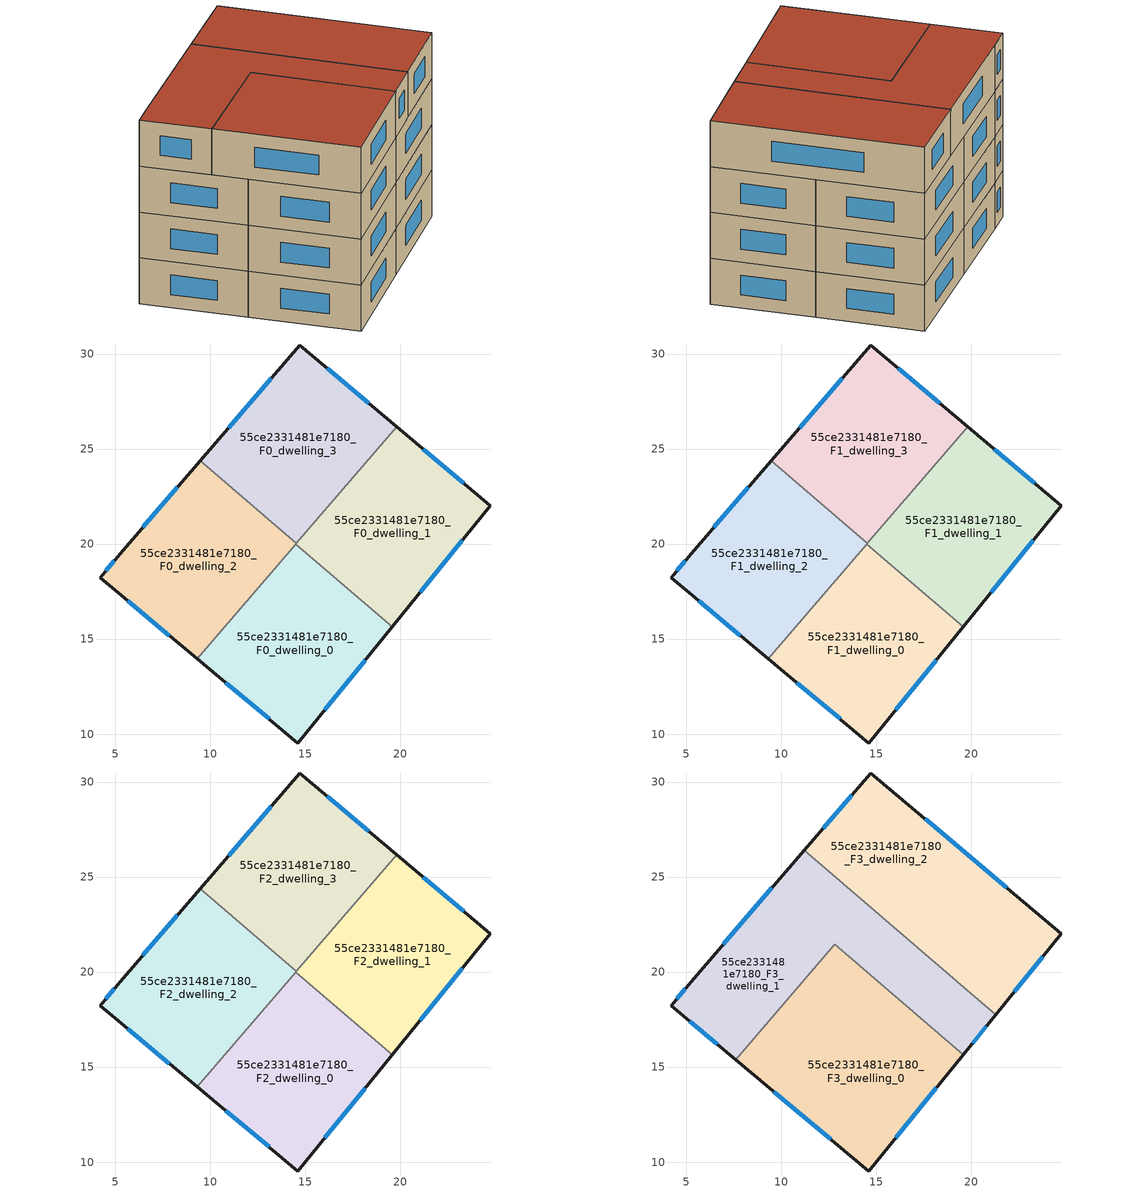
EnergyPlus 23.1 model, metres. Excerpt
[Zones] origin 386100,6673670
55ce2331481e7180_F0_dwelling_0
 floor ground (EU_floor_Construction): 19.56,15.64 14.6,9.53 9.3,13.96 14.48,20 z0
 wall outside (EU_wall_Construction): 9.3,13.96 14.6,9.53 19.56,15.64 z0:3
 wall to 55ce2331481e7180_F0_dwelling_1 (EU_wall_Construction): 19.56,15.64 14.48,20 z0:3
 wall to 55ce2331481e7180_F0_dwelling_2 (EU_wall_Construction): 14.48,20 9.3,13.96 z0:3
 window (EU_Window_Construction): 16.02,11.28 18.14,13.89 / 10.82,12.7 13.09,10.8 z0.86:2.14
55ce2331481e7180_F0_dwelling_1
 floor ground (EU_floor_Construction): 24.73,22.02 19.56,15.64 14.48,20 19.8,26.18 z0
 wall outside (EU_wall_Construction): 19.56,15.64 24.73,22.02 19.8,26.18 z0:3
 wall to 55ce2331481e7180_F0_dwelling_3 (EU_wall_Construction): 19.8,26.18 14.52,20.04 z0:3
 wall to 55ce2331481e7180_F0_dwelling_2 (EU_wall_Construction): 14.52,20.04 14.49,20 z0:3
 window (EU_Window_Construction): 21.03,17.46 23.25,20.2 / 23.32,23.21 21.21,24.99 z0.86:2.14
55ce2331481e7180_F0_dwelling_2
 floor ground (EU_floor_Construction): 14.52,20.04 9.3,13.96 4.2,18.23 5.24,19.48 9.46,24.39 z0
 wall outside (EU_wall_Construction): 9.46,24.39 5.24,19.48 4.2,18.23 9.3,13.96 z0:3
 wall to 55ce2331481e7180_F0_dwelling_3 (EU_wall_Construction): 14.52,20.04 9.46,24.39 z0:3
 window (EU_Window_Construction): 4.95,19.12 4.49,18.58 / 8.26,22.99 6.45,20.88 / 5.65,17.01 7.84,15.18 z0.86:2.14
55ce2331481e7180_F0_dwelling_3
 floor ground (EU_floor_Construction): 19.8,26.18 14.52,20.04 9.46,24.39 14.7,30.48 z0
 wall outside (EU_wall_Construction): 19.8,26.18 14.7,30.48 9.46,24.39 z0:3
 window (EU_Window_Construction): 13.2,28.74 10.96,26.13 / 18.34,27.41 16.16,29.25 z0.86:2.14
55ce2331481e7180_F1_dwelling_0
 floor to 55ce2331481e7180_F0_dwelling_0 (EU_floor_Construction): 19.56,15.64 14.6,9.53 9.3,13.96 14.48,20 z3
 wall outside (EU_wall_Construction): 9.3,13.96 14.6,9.53 19.56,15.64 z3:6
 wall to 55ce2331481e7180_F1_dwelling_1 (EU_wall_Construction): 19.56,15.64 14.48,20 z3:6
 wall to 55ce2331481e7180_F1_dwelling_2 (EU_wall_Construction): 14.48,20 9.3,13.96 z3:6
 window (EU_Window_Construction): 16.02,11.28 18.14,13.89 / 10.82,12.7 13.09,10.8 z3.86:5.14
55ce2331481e7180_F1_dwelling_1
 floor to 55ce2331481e7180_F0_dwelling_1 (EU_floor_Construction): 24.73,22.02 19.56,15.64 14.48,20 19.8,26.18 z3
 wall outside (EU_wall_Construction): 19.56,15.64 24.73,22.02 19.8,26.18 z3:6
 wall to 55ce2331481e7180_F1_dwelling_3 (EU_wall_Construction): 19.8,26.18 14.52,20.04 z3:6
 wall to 55ce2331481e7180_F1_dwelling_2 (EU_wall_Construction): 14.52,20.04 14.49,20 z3:6
 window (EU_Window_Construction): 21.03,17.46 23.25,20.2 / 23.32,23.21 21.21,24.99 z3.86:5.14
55ce2331481e7180_F1_dwelling_2
 floor to 55ce2331481e7180_F0_dwelling_2 (EU_floor_Construction): 14.52,20.04 9.3,13.96 4.2,18.23 5.24,19.48 9.46,24.39 z3
 wall outside (EU_wall_Construction): 9.46,24.39 5.24,19.48 4.2,18.23 9.3,13.96 z3:6
 wall to 55ce2331481e7180_F1_dwelling_3 (EU_wall_Construction): 14.52,20.04 9.46,24.39 z3:6
 window (EU_Window_Construction): 4.95,19.12 4.49,18.58 / 8.26,22.99 6.45,20.88 / 5.65,17.01 7.84,15.18 z3.86:5.14
55ce2331481e7180_F1_dwelling_3
 floor to 55ce2331481e7180_F0_dwelling_3 (EU_floor_Construction): 19.8,26.18 14.52,20.04 9.46,24.39 14.7,30.48 z3
 wall outside (EU_wall_Construction): 19.8,26.18 14.7,30.48 9.46,24.39 z3:6
 window (EU_Window_Construction): 13.2,28.74 10.96,26.13 / 18.34,27.41 16.16,29.25 z3.86:5.14
55ce2331481e7180_F2_dwelling_0
 floor to 55ce2331481e7180_F1_dwelling_0 (EU_floor_Construction): 19.56,15.64 14.6,9.53 9.3,13.96 14.48,20 z6
 wall outside (EU_wall_Construction): 9.3,13.96 14.6,9.53 19.56,15.64 z6:9
 wall to 55ce2331481e7180_F2_dwelling_1 (EU_wall_Construction): 19.56,15.64 14.48,20 z6:9
 wall to 55ce2331481e7180_F2_dwelling_2 (EU_wall_Construction): 14.48,20 9.3,13.96 z6:9
 window (EU_Window_Construction): 16.02,11.28 18.14,13.89 / 10.82,12.7 13.09,10.8 z6.86:8.14
 ceiling adiabatic (EU_roof_Construction): 14.6,9.53 19.56,15.64 14.48,20 9.3,13.96 z9
55ce2331481e7180_F2_dwelling_1
 floor to 55ce2331481e7180_F1_dwelling_1 (EU_floor_Construction): 24.73,22.02 19.56,15.64 14.48,20 19.8,26.18 z6
 wall outside (EU_wall_Construction): 19.56,15.64 24.73,22.02 19.8,26.18 z6:9
 wall to 55ce2331481e7180_F2_dwelling_3 (EU_wall_Construction): 19.8,26.18 14.52,20.04 z6:9
 wall to 55ce2331481e7180_F2_dwelling_2 (EU_wall_Construction): 14.52,20.04 14.49,20 z6:9
 window (EU_Window_Construction): 21.03,17.46 23.25,20.2 / 23.32,23.21 21.21,24.99 z6.86:8.14
55ce2331481e7180_F2_dwelling_2
 floor to 55ce2331481e7180_F1_dwelling_2 (EU_floor_Construction): 14.52,20.04 9.3,13.96 4.2,18.23 5.24,19.48 9.46,24.39 z6
 wall outside (EU_wall_Construction): 9.46,24.39 5.24,19.48 4.2,18.23 9.3,13.96 z6:9
 wall to 55ce2331481e7180_F2_dwelling_3 (EU_wall_Construction): 14.52,20.04 9.46,24.39 z6:9
 window (EU_Window_Construction): 4.95,19.12 4.49,18.58 / 8.26,22.99 6.45,20.88 / 5.65,17.01 7.84,15.18 z6.86:8.14
55ce2331481e7180_F2_dwelling_3
 floor to 55ce2331481e7180_F1_dwelling_3 (EU_floor_Construction): 19.8,26.18 14.52,20.04 9.46,24.39 14.7,30.48 z6
 wall outside (EU_wall_Construction): 19.8,26.18 14.7,30.48 9.46,24.39 z6:9
 window (EU_Window_Construction): 13.2,28.74 10.96,26.13 / 18.34,27.41 16.16,29.25 z6.86:8.14
55ce2331481e7180_F3_dwelling_0
 floor to 55ce2331481e7180_F2_dwelling_2 (EU_floor_Construction): 14.5,20.01 9.3,13.96 7.59,15.39 12.81,21.46 z9
 floor to 55ce2331481e7180_F2_dwelling_1 (EU_floor_Construction): 19.57,15.66 19.56,15.64 14.49,20 14.5,20.01 z9
 floor adiabatic (EU_floor_Construction): 19.56,15.64 14.6,9.53 7.59,15.39 9.3,13.96 14.49,20 z9
 wall outside (EU_wall_Construction): 7.59,15.39 14.6,9.53 19.57,15.66 z9:12
 wall to 55ce2331481e7180_F3_dwelling_1 (EU_wall_Construction): 19.57,15.66 12.81,21.46 7.59,15.39 z9:12
 window (EU_Window_Construction): 16.02,11.28 18.15,13.91 / 9.6,13.71 12.6,11.21 z9.86:11.14
 roof outside (EU_roof_Construction): 14.6,9.53 19.57,15.66 12.81,21.46 7.59,15.39 z12
55ce2331481e7180_F3_dwelling_1
 floor to 55ce2331481e7180_F2_dwelling_2 (EU_floor_Construction): 12.81,21.46 7.59,15.39 4.2,18.23 5.24,19.48 9.46,24.39 14.52,20.04 14.5,20.01 z9
 floor to 55ce2331481e7180_F2_dwelling_1 (EU_floor_Construction): 21.27,17.75 19.57,15.66 14.5,20.01 14.52,20.04 16.26,22.06 z9
 floor to 55ce2331481e7180_F2_dwelling_3 (EU_floor_Construction): 16.26,22.06 14.52,20.04 9.46,24.39 11.2,26.4 z9
 wall outside (EU_wall_Construction): 11.2,26.41 5.24,19.48 4.2,18.23 7.59,15.39 / 19.57,15.66 21.27,17.75 z9:12
 wall to 55ce2331481e7180_F3_dwelling_2 (EU_wall_Construction): 21.27,17.75 11.2,26.41 z9:12
 window (EU_Window_Construction): 5.17,17.42 6.62,16.2 / 4.95,19.12 4.49,18.58 / 9.5,24.43 6.95,21.46 / 20.06,16.25 20.78,17.15 z9.86:11.14
 roof outside (EU_roof_Construction): 19.57,15.66 21.27,17.75 11.2,26.41 5.24,19.48 4.2,18.23 7.59,15.39 12.81,21.46 z12
55ce2331481e7180_F3_dwelling_2
 floor to 55ce2331481e7180_F2_dwelling_1 (EU_floor_Construction): 24.73,22.02 21.27,17.75 16.26,22.06 19.8,26.18 z9
 floor to 55ce2331481e7180_F2_dwelling_3 (EU_floor_Construction): 19.8,26.18 16.26,22.06 11.2,26.4 14.7,30.48 z9
 wall outside (EU_wall_Construction): 21.27,17.75 24.73,22.02 14.7,30.48 11.2,26.41 z9:12
 window (EU_Window_Construction): 13.7,29.31 12.2,27.57 / 21.87,24.44 17.57,28.06 / 22.26,18.97 23.74,20.8 z9.86:11.14
 roof outside (EU_roof_Construction): 21.27,17.75 24.73,22.02 14.7,30.48 11.2,26.41 z12
[Building]
EU S2 Campaign: North Axis=0; Terrain=City; Solar Distribution=FullExterior
[Site:Location]
Helsinki-Vantaa.AP: Latitude=60.317; Longitude=24.963; Time Zone=2; Elevation=54.6
[SizingPeriod:WeatherFileDays]
AnnualSizingPeriod: Begin Month=1; Begin Day of Month=1; End Month=12; End Day of Month=31; Day of Week for Start Day=Monday; Use Weather File Daylight Saving Period=No; Use Weather File Rain and Snow Indicators=No
[MATERIAL]
EU_InternalMass_Material: Roughness=MediumRough; Thickness=0.1; Conductivity=1; Density=1800; Specific Heat=900; Thermal Absorptance=0.9; Solar Absorptance=0.7; Visible Absorptance=0.7
[MATERIAL:NOMASS] Roughness=MediumRough; Thermal Absorptance=0.9; Solar Absorptance=0.7; Visible Absorptance=0.7
Name | Thermal Resistance
EU_wall_NoMass | 1.10183
EU_roof_NoMass; EU_floor_NoMass | 1.70606
[WINDOWMATERIAL:SIMPLEGLAZINGSYSTEM]
EU_Window_SimpleGlazing: UFactor=3.11035; Solar Heat Gain Coefficient=0.8; Visible Transmittance=0.8
[CONSTRUCTION]
EU_wall_Construction: EU_wall_NoMass
EU_roof_Construction: EU_roof_NoMass
EU_floor_Construction: EU_floor_NoMass
EU_Window_Construction: EU_Window_SimpleGlazing
EU_InternalMass_Construction: EU_InternalMass_Material
[ZONE] Type=1; Multiplier=1; Ceiling Height=autocalculate; Floor Area=autocalculate; Part of Total Floor Area=Yes
Name | Volume
55ce2331481e7180_F0_dwelling_0; 55ce2331481e7180_F1_dwelling_0; 55ce2331481e7180_F2_dwelling_0 | 161.265
55ce2331481e7180_F3_dwelling_0 | 215.029
55ce2331481e7180_F0_dwelling_1; 55ce2331481e7180_F1_dwelling_1; 55ce2331481e7180_F2_dwelling_1 | 161.269
55ce2331481e7180_F3_dwelling_1 | 215.041
55ce2331481e7180_F0_dwelling_2; 55ce2331481e7180_F1_dwelling_2; 55ce2331481e7180_F2_dwelling_2 | 161.283
55ce2331481e7180_F3_dwelling_2 | 215.054
55ce2331481e7180_F0_dwelling_3; 55ce2331481e7180_F1_dwelling_3; 55ce2331481e7180_F2_dwelling_3 | 161.29
[INTERNALMASS] Construction=EU_InternalMass_Construction
Name | Zone or ZoneList | Surface Area
55ce2331481e7180_F0_dwelling_0_EU_InternalMass | 55ce2331481e7180_F0_dwelling_0 | 53.7557
55ce2331481e7180_F0_dwelling_1_EU_InternalMass | 55ce2331481e7180_F0_dwelling_1 | 53.7576
55ce2331481e7180_F0_dwelling_2_EU_InternalMass | 55ce2331481e7180_F0_dwelling_2 | 53.7605
55ce2331481e7180_F0_dwelling_3_EU_InternalMass | 55ce2331481e7180_F0_dwelling_3 | 53.763
55ce2331481e7180_F1_dwelling_0_EU_InternalMass | 55ce2331481e7180_F1_dwelling_0 | 53.7557
55ce2331481e7180_F1_dwelling_1_EU_InternalMass | 55ce2331481e7180_F1_dwelling_1 | 53.7576
55ce2331481e7180_F1_dwelling_2_EU_InternalMass | 55ce2331481e7180_F1_dwelling_2 | 53.7605
55ce2331481e7180_F1_dwelling_3_EU_InternalMass | 55ce2331481e7180_F1_dwelling_3 | 53.763
55ce2331481e7180_F2_dwelling_0_EU_InternalMass | 55ce2331481e7180_F2_dwelling_0 | 53.7557
55ce2331481e7180_F2_dwelling_1_EU_InternalMass | 55ce2331481e7180_F2_dwelling_1 | 53.7576
55ce2331481e7180_F2_dwelling_2_EU_InternalMass | 55ce2331481e7180_F2_dwelling_2 | 53.7605
55ce2331481e7180_F2_dwelling_3_EU_InternalMass | 55ce2331481e7180_F2_dwelling_3 | 53.763
55ce2331481e7180_F3_dwelling_0_EU_InternalMass | 55ce2331481e7180_F3_dwelling_0 | 71.6769
55ce2331481e7180_F3_dwelling_1_EU_InternalMass | 55ce2331481e7180_F3_dwelling_1 | 71.6804
55ce2331481e7180_F3_dwelling_2_EU_InternalMass | 55ce2331481e7180_F3_dwelling_2 | 71.6821
[OTHEREQUIPMENT] Fuel Type=Electricity; Design Level Calculation Method=Watts/Area; Power per Zone Floor Area=1; Fraction Latent=0; Fraction Radiant=0; Fraction Lost=0; Carbon Dioxide Generation Rate=0; EndUse Subcategory=EU_Step8_InternalGains
Name | Zone or ZoneList or Space or SpaceList | Schedule
EU_Step8_InternalGain_55ce2331481e7180_F0_dwelling_0_f000 | 55ce2331481e7180_F0_dwelling_0 | EU_Step8_GainSchedule_55ce2331481e7180_F0_dwelling_0_f000
EU_Step8_InternalGain_55ce2331481e7180_F0_dwelling_1_f000 | 55ce2331481e7180_F0_dwelling_1 | EU_Step8_GainSchedule_55ce2331481e7180_F0_dwelling_1_f000
EU_Step8_InternalGain_55ce2331481e7180_F0_dwelling_2_f000 | 55ce2331481e7180_F0_dwelling_2 | EU_Step8_GainSchedule_55ce2331481e7180_F0_dwelling_2_f000
EU_Step8_InternalGain_55ce2331481e7180_F0_dwelling_3_f000 | 55ce2331481e7180_F0_dwelling_3 | EU_Step8_GainSchedule_55ce2331481e7180_F0_dwelling_3_f000
EU_Step8_InternalGain_55ce2331481e7180_F1_dwelling_0_f000 | 55ce2331481e7180_F1_dwelling_0 | EU_Step8_GainSchedule_55ce2331481e7180_F1_dwelling_0_f000
EU_Step8_InternalGain_55ce2331481e7180_F1_dwelling_1_f000 | 55ce2331481e7180_F1_dwelling_1 | EU_Step8_GainSchedule_55ce2331481e7180_F1_dwelling_1_f000
EU_Step8_InternalGain_55ce2331481e7180_F1_dwelling_2_f000 | 55ce2331481e7180_F1_dwelling_2 | EU_Step8_GainSchedule_55ce2331481e7180_F1_dwelling_2_f000
EU_Step8_InternalGain_55ce2331481e7180_F1_dwelling_3_f000 | 55ce2331481e7180_F1_dwelling_3 | EU_Step8_GainSchedule_55ce2331481e7180_F1_dwelling_3_f000
EU_Step8_InternalGain_55ce2331481e7180_F2_dwelling_0_f000 | 55ce2331481e7180_F2_dwelling_0 | EU_Step8_GainSchedule_55ce2331481e7180_F2_dwelling_0_f000
EU_Step8_InternalGain_55ce2331481e7180_F2_dwelling_1_f000 | 55ce2331481e7180_F2_dwelling_1 | EU_Step8_GainSchedule_55ce2331481e7180_F2_dwelling_1_f000
EU_Step8_InternalGain_55ce2331481e7180_F2_dwelling_2_f000 | 55ce2331481e7180_F2_dwelling_2 | EU_Step8_GainSchedule_55ce2331481e7180_F2_dwelling_2_f000
EU_Step8_InternalGain_55ce2331481e7180_F2_dwelling_3_f000 | 55ce2331481e7180_F2_dwelling_3 | EU_Step8_GainSchedule_55ce2331481e7180_F2_dwelling_3_f000
EU_Step8_InternalGain_55ce2331481e7180_F3_dwelling_0_f000 | 55ce2331481e7180_F3_dwelling_0 | EU_Step8_GainSchedule_55ce2331481e7180_F3_dwelling_0_f000
EU_Step8_InternalGain_55ce2331481e7180_F3_dwelling_1_f000 | 55ce2331481e7180_F3_dwelling_1 | EU_Step8_GainSchedule_55ce2331481e7180_F3_dwelling_1_f000
EU_Step8_InternalGain_55ce2331481e7180_F3_dwelling_2_f000 | 55ce2331481e7180_F3_dwelling_2 | EU_Step8_GainSchedule_55ce2331481e7180_F3_dwelling_2_f000
[ZONEVENTILATION:DESIGNFLOWRATE] Schedule=EU_AlwaysOn; Design Flow Rate Calculation Method=AirChanges/Hour; Air Changes per Hour=0.756316; Ventilation Type=Natural; Fan Pressure Rise=0; Fan Total Efficiency=1; Constant Term Coefficient=1; Temperature Term Coefficient=0; Velocity Term Coefficient=0; Velocity Squared Term Coefficient=0; Minimum Indoor Temperature=-100; Maximum Indoor Temperature=100; Delta Temperature=-100; Minimum Outdoor Temperature=-100; Maximum Outdoor Temperature=100; Maximum Wind Speed=40
Name | Zone or ZoneList or Space or SpaceList
EU_ConstantAir_55ce2331481e7180_F0_dwelling_0 | 55ce2331481e7180_F0_dwelling_0
EU_ConstantAir_55ce2331481e7180_F0_dwelling_1 | 55ce2331481e7180_F0_dwelling_1
EU_ConstantAir_55ce2331481e7180_F0_dwelling_2 | 55ce2331481e7180_F0_dwelling_2
EU_ConstantAir_55ce2331481e7180_F0_dwelling_3 | 55ce2331481e7180_F0_dwelling_3
EU_ConstantAir_55ce2331481e7180_F1_dwelling_0 | 55ce2331481e7180_F1_dwelling_0
EU_ConstantAir_55ce2331481e7180_F1_dwelling_1 | 55ce2331481e7180_F1_dwelling_1
EU_ConstantAir_55ce2331481e7180_F1_dwelling_2 | 55ce2331481e7180_F1_dwelling_2
EU_ConstantAir_55ce2331481e7180_F1_dwelling_3 | 55ce2331481e7180_F1_dwelling_3
EU_ConstantAir_55ce2331481e7180_F2_dwelling_0 | 55ce2331481e7180_F2_dwelling_0
EU_ConstantAir_55ce2331481e7180_F2_dwelling_1 | 55ce2331481e7180_F2_dwelling_1
EU_ConstantAir_55ce2331481e7180_F2_dwelling_2 | 55ce2331481e7180_F2_dwelling_2
EU_ConstantAir_55ce2331481e7180_F2_dwelling_3 | 55ce2331481e7180_F2_dwelling_3
EU_ConstantAir_55ce2331481e7180_F3_dwelling_0 | 55ce2331481e7180_F3_dwelling_0
EU_ConstantAir_55ce2331481e7180_F3_dwelling_1 | 55ce2331481e7180_F3_dwelling_1
EU_ConstantAir_55ce2331481e7180_F3_dwelling_2 | 55ce2331481e7180_F3_dwelling_2
[HVACTEMPLATE:THERMOSTAT] Constant Heating Setpoint=20; Constant Cooling Setpoint=50
EU_HeatOnly_55ce2331481e7180_F0_dwelling_0; EU_HeatOnly_55ce2331481e7180_F0_dwelling_1; EU_HeatOnly_55ce2331481e7180_F0_dwelling_2; EU_HeatOnly_55ce2331481e7180_F0_dwelling_3; EU_HeatOnly_55ce2331481e7180_F1_dwelling_0; EU_HeatOnly_55ce2331481e7180_F1_dwelling_1; EU_HeatOnly_55ce2331481e7180_F1_dwelling_2; EU_HeatOnly_55ce2331481e7180_F1_dwelling_3; EU_HeatOnly_55ce2331481e7180_F2_dwelling_0; EU_HeatOnly_55ce2331481e7180_F2_dwelling_1; EU_HeatOnly_55ce2331481e7180_F2_dwelling_2; EU_HeatOnly_55ce2331481e7180_F2_dwelling_3; EU_HeatOnly_55ce2331481e7180_F3_dwelling_0; EU_HeatOnly_55ce2331481e7180_F3_dwelling_1; EU_HeatOnly_55ce2331481e7180_F3_dwelling_2
[HVACTEMPLATE:ZONE:IDEALLOADSAIRSYSTEM] System Availability Schedule=EU_AlwaysOn; Maximum Heating Supply Air Temperature=50; Minimum Cooling Supply Air Temperature=13; Maximum Heating Supply Air Humidity Ratio=0.0156; Minimum Cooling Supply Air Humidity Ratio=0.0077; Heating Limit=NoLimit; Cooling Limit=NoLimit; Heating Availability Schedule=EU_AlwaysOn; Cooling Availability Schedule=EU_CoolingOff; Dehumidification Control Type=ConstantSensibleHeatRatio; Cooling Sensible Heat Ratio=0.7; Dehumidification Setpoint=60; Humidification Control Type=None; Humidification Setpoint=30; Outdoor Air Method=None; Outdoor Air Flow Rate per Person=0.00944; Outdoor Air Flow Rate per Zone Floor Area=0; Outdoor Air Flow Rate per Zone=0; Demand Controlled Ventilation Type=None; Outdoor Air Economizer Type=NoEconomizer; Heat Recovery Type=None; Sensible Heat Recovery Effectiveness=0.7; Latent Heat Recovery Effectiveness=0.65
Name | Template Thermostat
55ce2331481e7180_F0_dwelling_0 | EU_HeatOnly_55ce2331481e7180_F0_dwelling_0
55ce2331481e7180_F0_dwelling_1 | EU_HeatOnly_55ce2331481e7180_F0_dwelling_1
55ce2331481e7180_F0_dwelling_2 | EU_HeatOnly_55ce2331481e7180_F0_dwelling_2
55ce2331481e7180_F0_dwelling_3 | EU_HeatOnly_55ce2331481e7180_F0_dwelling_3
55ce2331481e7180_F1_dwelling_0 | EU_HeatOnly_55ce2331481e7180_F1_dwelling_0
55ce2331481e7180_F1_dwelling_1 | EU_HeatOnly_55ce2331481e7180_F1_dwelling_1
55ce2331481e7180_F1_dwelling_2 | EU_HeatOnly_55ce2331481e7180_F1_dwelling_2
55ce2331481e7180_F1_dwelling_3 | EU_HeatOnly_55ce2331481e7180_F1_dwelling_3
55ce2331481e7180_F2_dwelling_0 | EU_HeatOnly_55ce2331481e7180_F2_dwelling_0
55ce2331481e7180_F2_dwelling_1 | EU_HeatOnly_55ce2331481e7180_F2_dwelling_1
55ce2331481e7180_F2_dwelling_2 | EU_HeatOnly_55ce2331481e7180_F2_dwelling_2
55ce2331481e7180_F2_dwelling_3 | EU_HeatOnly_55ce2331481e7180_F2_dwelling_3
55ce2331481e7180_F3_dwelling_0 | EU_HeatOnly_55ce2331481e7180_F3_dwelling_0
55ce2331481e7180_F3_dwelling_1 | EU_HeatOnly_55ce2331481e7180_F3_dwelling_1
55ce2331481e7180_F3_dwelling_2 | EU_HeatOnly_55ce2331481e7180_F3_dwelling_2
[SIZING:ZONE] Zone Cooling Design Supply Air Temperature Input Method=SupplyAirTemperature; Zone Cooling Design Supply Air Temperature=13; Zone Heating Design Supply Air Temperature Input Method=SupplyAirTemperature; Zone Heating Design Supply Air Temperature=50; Zone Cooling Design Supply Air Humidity Ratio=0.008; Zone Heating Design Supply Air Humidity Ratio=0.008; Cooling Design Air Flow Method=DesignDay; Cooling Design Air Flow Rate=0; Cooling Minimum Air Flow per Zone Floor Area=0.000762; Cooling Minimum Air Flow=0; Cooling Minimum Air Flow Fraction=0.2; Heating Design Air Flow Method=DesignDay; Heating Design Air Flow Rate=0; Heating Maximum Air Flow per Zone Floor Area=0.002032; Heating Maximum Air Flow=0.141576; Heating Maximum Air Flow Fraction=0.3; Account for Dedicated Outdoor Air System=No; Dedicated Outdoor Air System Control Strategy=NeutralSupplyAir; Dedicated Outdoor Air Low Setpoint Temperature for Design=autosize; Dedicated Outdoor Air High Setpoint Temperature for Design=autosize; Zone Load Sizing Method=Sensible Load Only No Latent Load; Zone Latent Cooling Design Supply Air Humidity Ratio Input Method=HumidityRatioDifference; Zone Cooling Design Supply Air Humidity Ratio Difference=0.005; Zone Latent Heating Design Supply Air Humidity Ratio Input Method=HumidityRatioDifference; Zone Humidification Design Supply Air Humidity Ratio Difference=0.005
55ce2331481e7180_F0_dwelling_0; 55ce2331481e7180_F0_dwelling_1; 55ce2331481e7180_F0_dwelling_2; 55ce2331481e7180_F0_dwelling_3; 55ce2331481e7180_F1_dwelling_0; 55ce2331481e7180_F1_dwelling_1; 55ce2331481e7180_F1_dwelling_2; 55ce2331481e7180_F1_dwelling_3; 55ce2331481e7180_F2_dwelling_0; 55ce2331481e7180_F2_dwelling_1; 55ce2331481e7180_F2_dwelling_2; 55ce2331481e7180_F2_dwelling_3; 55ce2331481e7180_F3_dwelling_0; 55ce2331481e7180_F3_dwelling_1; 55ce2331481e7180_F3_dwelling_2
[SCHEDULE:CONSTANT]
Name | Hourly Value
EU_AlwaysOn | 1
EU_CoolingOff | 0
[SCHEDULE:FILE] Column Number=1; Rows to Skip at Top=0; Number of Hours of Data=8760; Column Separator=Comma; Interpolate to Timestep=No; Minutes per Item=60; Adjust Schedule for Daylight Savings=Yes
Name | File
EU_Step8_GainSchedule_55ce2331481e7180_F0_dwelling_0_f000 | ../../schedules/55ce2331481e7180/55ce2331481e7180_F0_dwelling_0_f000_gain.csv
EU_Step8_GainSchedule_55ce2331481e7180_F0_dwelling_1_f000 | ../../schedules/55ce2331481e7180/55ce2331481e7180_F0_dwelling_1_f000_gain.csv
EU_Step8_GainSchedule_55ce2331481e7180_F0_dwelling_2_f000 | ../../schedules/55ce2331481e7180/55ce2331481e7180_F0_dwelling_2_f000_gain.csv
EU_Step8_GainSchedule_55ce2331481e7180_F0_dwelling_3_f000 | ../../schedules/55ce2331481e7180/55ce2331481e7180_F0_dwelling_3_f000_gain.csv
EU_Step8_GainSchedule_55ce2331481e7180_F1_dwelling_0_f000 | ../../schedules/55ce2331481e7180/55ce2331481e7180_F1_dwelling_0_f000_gain.csv
EU_Step8_GainSchedule_55ce2331481e7180_F1_dwelling_1_f000 | ../../schedules/55ce2331481e7180/55ce2331481e7180_F1_dwelling_1_f000_gain.csv
EU_Step8_GainSchedule_55ce2331481e7180_F1_dwelling_2_f000 | ../../schedules/55ce2331481e7180/55ce2331481e7180_F1_dwelling_2_f000_gain.csv
EU_Step8_GainSchedule_55ce2331481e7180_F1_dwelling_3_f000 | ../../schedules/55ce2331481e7180/55ce2331481e7180_F1_dwelling_3_f000_gain.csv
EU_Step8_GainSchedule_55ce2331481e7180_F2_dwelling_0_f000 | ../../schedules/55ce2331481e7180/55ce2331481e7180_F2_dwelling_0_f000_gain.csv
EU_Step8_GainSchedule_55ce2331481e7180_F2_dwelling_1_f000 | ../../schedules/55ce2331481e7180/55ce2331481e7180_F2_dwelling_1_f000_gain.csv
EU_Step8_GainSchedule_55ce2331481e7180_F2_dwelling_2_f000 | ../../schedules/55ce2331481e7180/55ce2331481e7180_F2_dwelling_2_f000_gain.csv
EU_Step8_GainSchedule_55ce2331481e7180_F2_dwelling_3_f000 | ../../schedules/55ce2331481e7180/55ce2331481e7180_F2_dwelling_3_f000_gain.csv
EU_Step8_GainSchedule_55ce2331481e7180_F3_dwelling_0_f000 | ../../schedules/55ce2331481e7180/55ce2331481e7180_F3_dwelling_0_f000_gain.csv
EU_Step8_GainSchedule_55ce2331481e7180_F3_dwelling_1_f000 | ../../schedules/55ce2331481e7180/55ce2331481e7180_F3_dwelling_1_f000_gain.csv
EU_Step8_GainSchedule_55ce2331481e7180_F3_dwelling_2_f000 | ../../schedules/55ce2331481e7180/55ce2331481e7180_F3_dwelling_2_f000_gain.csv
